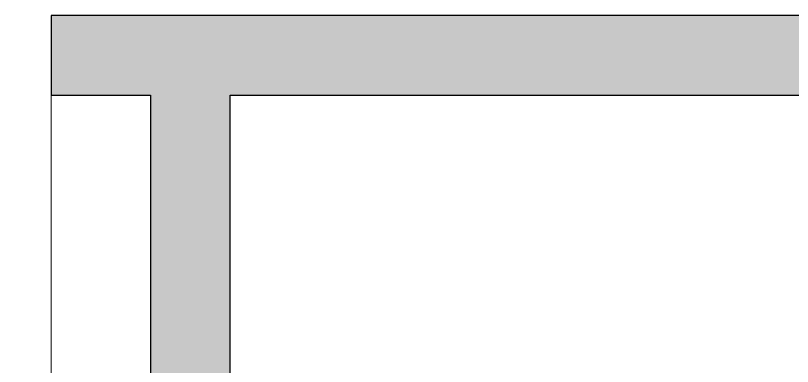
# Model space of a CAD drawing. Header units: millimetres. Extents: x 155927 to 326028, y -36033 to 97293.
# Drawn here: x 175402 to 176397, y 13158 to 13608 of the extents above; entities that cross this region are included whole.
import ezdxf

# ---------------------------------------------------------------- set-up
doc = ezdxf.new("R2010")
doc.units = ezdxf.units.MM
doc.header["$MEASUREMENT"] = 0
for name, color, linetype, lineweight in [('A-DOOR', 4, 'CONTINUOUS', 9), ('A-WALL-PATT', 7, 'CONTINUOUS', 9), ('I-WALL', 7, 'CONTINUOUS', 9)]:
    doc.layers.add(name, color=color, linetype=linetype, lineweight=lineweight)

msp = doc.modelspace()

# ---------------------------------------------------------------- hatches: boundary and pattern name
at = {"layer": 'A-WALL-PATT'}
h = msp.add_hatch(color=256, dxfattribs=at)
h.paths.add_polyline_path([(178157.33, 13505.61), (178274.83, 13505.61), (178274.83, 13607.61), (178157.33, 13607.61)], flags=0)
h.paths.add_polyline_path([(170174.83, 13505.61), (171771.33, 13505.61), (171771.33, 13607.61), (170174.83, 13607.61)], flags=0)
h.paths.add_polyline_path([(177147.33, 13505.61), (177147.33, 13607.61), (175447.33, 13607.61), (175447.33, 13505.61), (176890.72, 13505.61)], flags=0)
h.paths.add_polyline_path([(172898.83, 13505.61), (174437.33, 13505.61), (174437.33, 13607.61), (172781.33, 13607.61), (172781.33, 13505.61)], flags=0)
msp.add_hatch(color=256, dxfattribs=at).paths.add_polyline_path([(175671.01, 9369.61), (175676.83, 9369.61), (175676.83, 9398.58), (175671.01, 9398.58), (175671.01, 10198.58), (175676.83, 10198.58), (175676.83, 13505.61), (175574.83, 13505.61), (175574.83, 9369.61)], flags=0)

# ---------------------------------------------------------------- linework, layer by layer
at = {"layer": 'A-DOOR'}
msp.add_line((175447.33, 13505.61), (175447.33, 12495.61), dxfattribs=at)
msp.add_arc((175447.33, 13505.61), 1010, 180, 270, dxfattribs=at)
at = {"layer": 'I-WALL', "lineweight": 30}
for p, q in [((177147.33, 13607.61), (175447.33, 13607.61)), ((175447.33, 13607.61), (175447.33, 13505.61)), ((175447.33, 13505.61), (175574.83, 13505.61)), ((175574.83, 13505.61), (175574.83, 9369.61)), ((175676.83, 13505.61), (177147.33, 13505.61)), ((175676.83, 10198.58), (175676.83, 13505.61))]:
    msp.add_line(p, q, dxfattribs=at)

doc.saveas('drawing.dxf')
